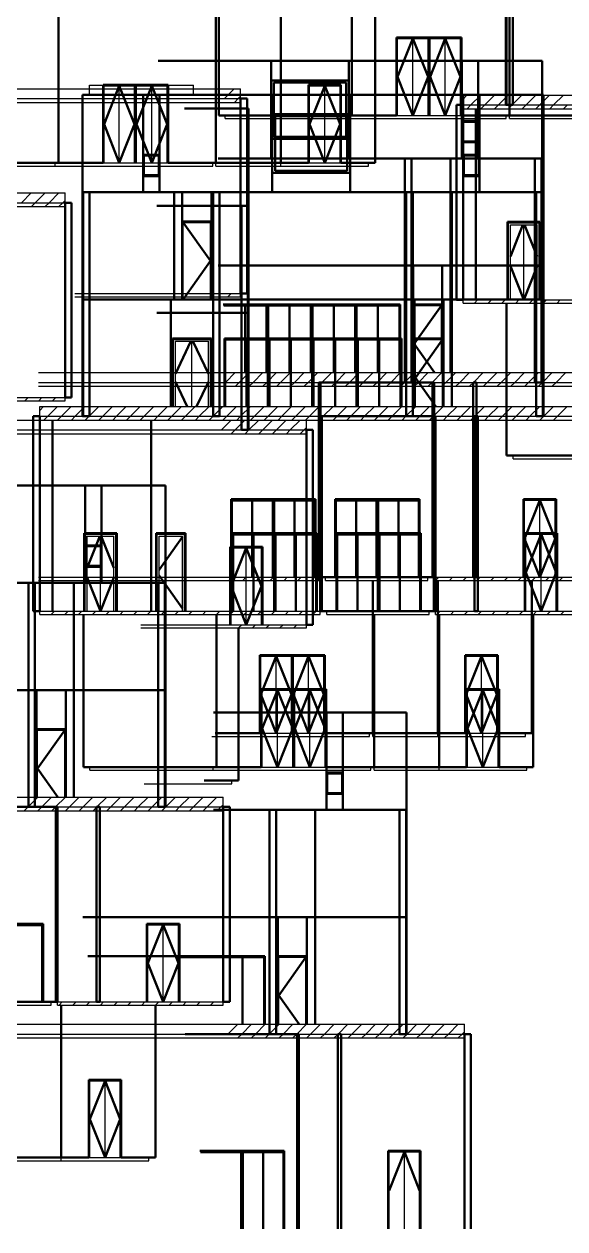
# Model space of a CAD drawing. Header units: millimetres. Extents: x 5622 to 129432, y -41588 to 30554.
# Drawn here: x 71352 to 88003, y -41588 to -4486 of the extents above; entities that cross this region are included whole.
import ezdxf

# ---------------------------------------------------------------- set-up
doc = ezdxf.new("R2010")
doc.units = ezdxf.units.MM
doc.header["$LTSCALE"] = 0.5
doc.layers.add('AE-Door', color=61, linetype='Continuous', lineweight=25)
for name, color, linetype in [('AE-ELEV-3', 154, 'Continuous'), ('AE-ELEV-4', 129, 'Continuous'), ('DOOR', 41, 'Continuous')]:
    doc.layers.add(name, color=color, linetype=linetype)

msp = doc.modelspace()

# ---------------------------------------------------------------- linework, layer by layer
at = {"layer": 'AE-Door', "color": 251, "linetype": 'Continuous', "lineweight": 25}
for p, q in [((82850, -7296), (82850, -4926)), ((82850, -4926), (83790, -4926)), ((83790, -7296), (83790, -4926)), ((83820, -7296), (83820, -4896)), ((83820, -7296), (83820, -4896)), ((83850, -7296), (83850, -4926)), ((83850, -4926), (84790, -4926)), ((84790, -7296), (84790, -4926)), ((73814, -8757), (73814, -6387)), ((73814, -6387), (74754, -6387)), ((74754, -8757), (74754, -6387)), ((74784, -8757), (74784, -6357)), ((74784, -8757), (74784, -6357)), ((74814, -8757), (74814, -6387)), ((74814, -6387), (75754, -6387)), ((75754, -8757), (75754, -6387)), ((80139, -8757), (80139, -6387)), ((80139, -6387), (81079, -6387)), ((81079, -8757), (81079, -6387)), ((82820, -7296), (82850, -7296)), ((83790, -7296), (83820, -7296)), ((83820, -7296), (83850, -7296)), ((84790, -7296), (84820, -7296)), ((73784, -8757), (73814, -8757)), ((74754, -8757), (74784, -8757)), ((74784, -8757), (74814, -8757)), ((75754, -8757), (75784, -8757)), ((80109, -8757), (80139, -8757)), ((81079, -8757), (81109, -8757)), ((76249, -12964), (76249, -10594)), ((76249, -10594), (77089, -10594)), ((77089, -12964), (77089, -10594)), ((83359, -15220), (83359, -13150)), ((83359, -13150), (84199, -13150)), ((84199, -15220), (84199, -13150)), ((83399, -16265), (83399, -14194)), ((83399, -14194), (84239, -14194)), ((84239, -16265), (84239, -14194)), ((86759, -21520), (86759, -19150)), ((86759, -19150), (87699, -19150)), ((87699, -21520), (87699, -19150)), ((86799, -22564), (86799, -20194)), ((86799, -20194), (87739, -20194)), ((87739, -22564), (87739, -20194)), ((77723, -22981), (77723, -20611)), ((77723, -20611), (78663, -20611)), ((78663, -22981), (78663, -20611)), ((78642, -26320), (78642, -23950)), ((78642, -23950), (79582, -23950)), ((79582, -26320), (79582, -23950)), ((79612, -26320), (79612, -23920)), ((79612, -26320), (79612, -23920)), ((79642, -26320), (79642, -23950)), ((79642, -23950), (80582, -23950)), ((80582, -26320), (80582, -23950)), ((84967, -26320), (84967, -23950)), ((84967, -23950), (85907, -23950)), ((85907, -26320), (85907, -23950)), ((78683, -27364), (78683, -24994)), ((78683, -24994), (79623, -24994)), ((79623, -27364), (79623, -24994)), ((79653, -27364), (79653, -24964)), ((79653, -27364), (79653, -24964)), ((79683, -27364), (79683, -24994)), ((79683, -24994), (80623, -24994)), ((80623, -27364), (80623, -24994)), ((85008, -27364), (85008, -24994)), ((85008, -24994), (85948, -24994)), ((85948, -27364), (85948, -24994)), ((71764, -28295), (71764, -26225)), ((71764, -26225), (72604, -26225)), ((72604, -28295), (72604, -26225)), ((78612, -26320), (78642, -26320)), ((79582, -26320), (79612, -26320)), ((79612, -26320), (79642, -26320)), ((80582, -26320), (80612, -26320)), ((84937, -26320), (84967, -26320)), ((85907, -26320), (85937, -26320)), ((78653, -27364), (78683, -27364)), ((79623, -27364), (79653, -27364)), ((79653, -27364), (79683, -27364)), ((80623, -27364), (80653, -27364)), ((84978, -27364), (85008, -27364)), ((85948, -27364), (85978, -27364)), ((75164, -34595), (75164, -32225)), ((75164, -32225), (76104, -32225)), ((76104, -34595), (76104, -32225)), ((79191, -35288), (79191, -33218)), ((79191, -33218), (80031, -33218)), ((80031, -35288), (80031, -33218)), ((73373, -39394), (73373, -37024)), ((73373, -37024), (74313, -37024)), ((74313, -39394), (74313, -37024)), ((82591, -41588), (82591, -39218)), ((82591, -39218), (83531, -39218)), ((83531, -41588), (83531, -39218)), ((73343, -39394), (73373, -39394)), ((74313, -39394), (74343, -39394))]:
    msp.add_line(p, q, dxfattribs=at)
at = {"layer": 'AE-Door', "color": 41, "linetype": 'Continuous', "lineweight": 25}
for p, q in [((82850, -7296), (82850, -4926)), ((82850, -4926), (83320, -4926)), ((83320, -7296), (83320, -4926)), ((83320, -7296), (83320, -4926)), ((83320, -4926), (83790, -4926)), ((83790, -7296), (83790, -4926)), ((83850, -7296), (83850, -4926)), ((83850, -4926), (84320, -4926)), ((84320, -7296), (84320, -4926)), ((84320, -7296), (84320, -4926)), ((84320, -4926), (84790, -4926)), ((84790, -7296), (84790, -4926)), ((73814, -8757), (73814, -6387)), ((73814, -6387), (74284, -6387)), ((74284, -8757), (74284, -6387)), ((74284, -8757), (74284, -6387)), ((74284, -6387), (74754, -6387)), ((74754, -8757), (74754, -6387)), ((74814, -8757), (74814, -6387)), ((74814, -6387), (75284, -6387)), ((75284, -8757), (75284, -6387)), ((75284, -8757), (75284, -6387)), ((75284, -6387), (75754, -6387)), ((75754, -8757), (75754, -6387)), ((80139, -8757), (80139, -6387)), ((80139, -6387), (80609, -6387)), ((80609, -8757), (80609, -6387)), ((80609, -8757), (80609, -6387)), ((80609, -6387), (81079, -6387)), ((81079, -8757), (81079, -6387)), ((82850, -7296), (83320, -7296)), ((83320, -7296), (83790, -7296)), ((83850, -7296), (84320, -7296)), ((84320, -7296), (84790, -7296)), ((73814, -8757), (74284, -8757)), ((74284, -8757), (74754, -8757)), ((74814, -8757), (75284, -8757)), ((75284, -8757), (75754, -8757)), ((80139, -8757), (80609, -8757)), ((80609, -8757), (81079, -8757)), ((76249, -12964), (76249, -10594)), ((76249, -10594), (77089, -10594)), ((77089, -12964), (77089, -10594)), ((86736, -12975), (86736, -10665)), ((86736, -12975), (86736, -10665)), ((83359, -15220), (83359, -13150)), ((83359, -13150), (84199, -13150)), ((84199, -15220), (84199, -13150)), ((76519, -16265), (76519, -14255)), ((76519, -16265), (76519, -14255)), ((83399, -16265), (83399, -14194)), ((83399, -14194), (84239, -14194)), ((84239, -16265), (84239, -14194)), ((86759, -21520), (86759, -19150)), ((86759, -19150), (87229, -19150)), ((87229, -21520), (87229, -19150)), ((87229, -21520), (87229, -19150)), ((87229, -19150), (87699, -19150)), ((87699, -21520), (87699, -19150)), ((73704, -22564), (73704, -20255)), ((73704, -22564), (73704, -20255)), ((86799, -22564), (86799, -20194)), ((86799, -20194), (87269, -20194)), ((87269, -22564), (87269, -20194)), ((87269, -22564), (87269, -20194)), ((87269, -20194), (87739, -20194)), ((87739, -22564), (87739, -20194)), ((77723, -22981), (77723, -20611)), ((77723, -20611), (78193, -20611)), ((78193, -22981), (78193, -20611)), ((78193, -22981), (78193, -20611)), ((78193, -20611), (78663, -20611)), ((78663, -22981), (78663, -20611)), ((78642, -26320), (78642, -23950)), ((78642, -23950), (79112, -23950)), ((79112, -26320), (79112, -23950)), ((79112, -26320), (79112, -23950)), ((79112, -23950), (79582, -23950)), ((79582, -26320), (79582, -23950)), ((79642, -26320), (79642, -23950)), ((79642, -23950), (80112, -23950)), ((80112, -26320), (80112, -23950)), ((80112, -26320), (80112, -23950)), ((80112, -23950), (80582, -23950)), ((80582, -26320), (80582, -23950)), ((84967, -26320), (84967, -23950)), ((84967, -23950), (85437, -23950)), ((85437, -26320), (85437, -23950)), ((85437, -26320), (85437, -23950)), ((85437, -23950), (85907, -23950)), ((85907, -26320), (85907, -23950)), ((78683, -27364), (78683, -24994)), ((78683, -24994), (79153, -24994)), ((79153, -27364), (79153, -24994)), ((79153, -27364), (79153, -24994)), ((79153, -24994), (79623, -24994)), ((79623, -27364), (79623, -24994)), ((79683, -27364), (79683, -24994)), ((79683, -24994), (80153, -24994)), ((80153, -27364), (80153, -24994)), ((80153, -27364), (80153, -24994)), ((80153, -24994), (80623, -24994)), ((80623, -27364), (80623, -24994)), ((85008, -27364), (85008, -24994)), ((85008, -24994), (85478, -24994)), ((85478, -27364), (85478, -24994)), ((85478, -27364), (85478, -24994)), ((85478, -24994), (85948, -24994)), ((85948, -27364), (85948, -24994)), ((71764, -28295), (71764, -26225)), ((71764, -26225), (72604, -26225)), ((72604, -28295), (72604, -26225)), ((78642, -26320), (79112, -26320)), ((79112, -26320), (79582, -26320)), ((79642, -26320), (80112, -26320)), ((80112, -26320), (80582, -26320)), ((84967, -26320), (85437, -26320)), ((85437, -26320), (85907, -26320)), ((78683, -27364), (79153, -27364)), ((79153, -27364), (79623, -27364)), ((79683, -27364), (80153, -27364)), ((80153, -27364), (80623, -27364)), ((85008, -27364), (85478, -27364)), ((85478, -27364), (85948, -27364)), ((75164, -34595), (75164, -32225)), ((75164, -32225), (75634, -32225)), ((75634, -34595), (75634, -32225)), ((75634, -34595), (75634, -32225)), ((75634, -32225), (76104, -32225)), ((76104, -34595), (76104, -32225)), ((79191, -35288), (79191, -33218)), ((79191, -33218), (80031, -33218)), ((80031, -35288), (80031, -33218)), ((73373, -39394), (73373, -37024)), ((73373, -37024), (73843, -37024)), ((73843, -39394), (73843, -37024)), ((73843, -39394), (73843, -37024)), ((73843, -37024), (74313, -37024)), ((74313, -39394), (74313, -37024)), ((82591, -41588), (82591, -39218)), ((82591, -39218), (83061, -39218)), ((83061, -41588), (83061, -39218)), ((83061, -41588), (83061, -39218)), ((83061, -39218), (83531, -39218)), ((83531, -41588), (83531, -39218)), ((73373, -39394), (73843, -39394)), ((73843, -39394), (74313, -39394))]:
    msp.add_line(p, q, dxfattribs=at)
at = {"layer": 'AE-Door', "color": 250, "linetype": 'Continuous', "lineweight": 25}
for p, q in [((86266, -12975), (86266, -10605)), ((86266, -10605), (87206, -10605)), ((86326, -12975), (86326, -10665)), ((86326, -10665), (87146, -10665)), ((87146, -12975), (87146, -10665)), ((87206, -12975), (87206, -10605)), ((84469, -15220), (84469, -13150)), ((84469, -13150), (84479, -13150)), ((75949, -16265), (75949, -14194)), ((75949, -14194), (77089, -14194)), ((76009, -16265), (76009, -14255)), ((76009, -14255), (77029, -14255)), ((77029, -16265), (77029, -14255)), ((77089, -16265), (77089, -14194)), ((84509, -16265), (84509, -14194)), ((84509, -14194), (84519, -14194)), ((73234, -22564), (73234, -20194)), ((73234, -20194), (74174, -20194)), ((73294, -22564), (73294, -20255)), ((73294, -20255), (74114, -20255)), ((74114, -22564), (74114, -20255)), ((74174, -22564), (74174, -20194)), ((75449, -22564), (75449, -20194)), ((75449, -20194), (76289, -20194)), ((75509, -22564), (75509, -20255)), ((75509, -20255), (76229, -20255)), ((76229, -22564), (76229, -20255)), ((76289, -22564), (76289, -20194)), ((72874, -28295), (72874, -26225)), ((72874, -26225), (72884, -26225)), ((80301, -35288), (80301, -33218)), ((80301, -33218), (80311, -33218))]:
    msp.add_line(p, q, dxfattribs=at)
at = {"layer": 'AE-ELEV-3', "color": 154, "linetype": 'Continuous', "lineweight": 50}
for p, q in [((77345, -7296), (77345, -2596)), ((81445, -7296), (81445, -2596)), ((81445, -7296), (81445, -2596)), ((86295, -7296), (86295, -2596)), ((86295, -7296), (86295, -2596)), ((86181, -6975), (86181, -3375)), ((86201, -6975), (86201, -3375)), ((86201, -6975), (86201, -3375)), ((86401, -6975), (86401, -3375)), ((72409, -8757), (72409, -4057)), ((72409, -8757), (72409, -4057)), ((77259, -8757), (77259, -4057)), ((77259, -8757), (77259, -4057)), ((79259, -8757), (79259, -4057)), ((82159, -8757), (82159, -4057)), ((82820, -7296), (82820, -4896)), ((82820, -4896), (84820, -4896)), ((84820, -7296), (84820, -4896)), ((75479, -5620), (78954, -5620)), ((78954, -8620), (78954, -5620)), ((78954, -5620), (81354, -5620)), ((81354, -8620), (81354, -5620)), ((81354, -5620), (84829, -5620)), ((84829, -8620), (84829, -5620)), ((84829, -5620), (85329, -5620)), ((85329, -8620), (85329, -5620)), ((85329, -5620), (87299, -5620)), ((87299, -8620), (87299, -5620)), ((78954, -6220), (81354, -6220)), ((73149, -9664), (73149, -6664)), ((73149, -6664), (75019, -6664)), ((73784, -8757), (73784, -6357)), ((73784, -6357), (75784, -6357)), ((75019, -9664), (75019, -6664)), ((75019, -6664), (75519, -6664)), ((75519, -9664), (75519, -6664)), ((75519, -6664), (78994, -6664)), ((75784, -8757), (75784, -6357)), ((78994, -9664), (78994, -6664)), ((78994, -6664), (81394, -6664)), ((80109, -8757), (80109, -6357)), ((80109, -6357), (81109, -6357)), ((81109, -8757), (81109, -6357)), ((81394, -9664), (81394, -6664)), ((81394, -6664), (84869, -6664)), ((84869, -9664), (84869, -6664)), ((84869, -6664), (85369, -6664)), ((85369, -9664), (85369, -6664)), ((85369, -6664), (87339, -6664)), ((87339, -9664), (87339, -6664)), ((78017, -12781), (78017, -6781)), ((78017, -6781), (78217, -6781)), ((78217, -12781), (78217, -6781)), ((84667, -12975), (84667, -6975)), ((84667, -6975), (84868, -6975)), ((84868, -12975), (84868, -6975)), ((86181, -6975), (86201, -6975)), ((86201, -6975), (86401, -6975)), ((76293, -7081), (78263, -7081)), ((77345, -7296), (81445, -7296)), ((78263, -10081), (78263, -7081)), ((78994, -7264), (81394, -7264)), ((81445, -7296), (82820, -7296)), ((84820, -7296), (86295, -7296)), ((85263, -12975), (85263, -7095)), ((86295, -7296), (88295, -7296)), ((84829, -7470), (85329, -7470)), ((78954, -8020), (81354, -8020)), ((84829, -8120), (85329, -8120)), ((75019, -8514), (75519, -8514)), ((84869, -8514), (85369, -8514)), ((68309, -8757), (72409, -8757)), ((72409, -8757), (73784, -8757)), ((75784, -8757), (77259, -8757)), ((77259, -8757), (79259, -8757)), ((77329, -8620), (78954, -8620)), ((78954, -8620), (81354, -8620)), ((78954, -8620), (81354, -8620)), ((79259, -8757), (80109, -8757)), ((81109, -8757), (82159, -8757)), ((81354, -8620), (83079, -8620)), ((83079, -11920), (83079, -8620)), ((83079, -8620), (83279, -8620)), ((83279, -11920), (83279, -8620)), ((83279, -8620), (84479, -8620)), ((84479, -11920), (84479, -8620)), ((84479, -8620), (87079, -8620)), ((87079, -11920), (87079, -8620)), ((87079, -8620), (87279, -8620)), ((87279, -11920), (87279, -8620)), ((87279, -11920), (87279, -8620)), ((87279, -8620), (87299, -8620)), ((87299, -11920), (87299, -8620)), ((75019, -9164), (75519, -9164)), ((78994, -9064), (81394, -9064)), ((84869, -9164), (85369, -9164)), ((72616, -15987), (72616, -9987)), ((72616, -9987), (72816, -9987)), ((72816, -15987), (72816, -9987)), ((73149, -12964), (73149, -9664)), ((73149, -9664), (73169, -9664)), ((73169, -12964), (73169, -9664)), ((73169, -12964), (73169, -9664)), ((73169, -9664), (73369, -9664)), ((73369, -12964), (73369, -9664)), ((73369, -9664), (75969, -9664)), ((75969, -12964), (75969, -9664)), ((75969, -9664), (77169, -9664)), ((76219, -12964), (76219, -9664)), ((77119, -12964), (77119, -9664)), ((77169, -12964), (77169, -9664)), ((77169, -9664), (77369, -9664)), ((77369, -12964), (77369, -9664)), ((77369, -9664), (78994, -9664)), ((78994, -9664), (81394, -9664)), ((78994, -9664), (81394, -9664)), ((81394, -9664), (83119, -9664)), ((83119, -12964), (83119, -9664)), ((83119, -9664), (83319, -9664)), ((83319, -12964), (83319, -9664)), ((83319, -9664), (84519, -9664)), ((84519, -12964), (84519, -9664)), ((84519, -9664), (87119, -9664)), ((87119, -12964), (87119, -9664)), ((87119, -9664), (87319, -9664)), ((87319, -12964), (87319, -9664)), ((87319, -12964), (87319, -9664)), ((87319, -9664), (87339, -9664)), ((87339, -12964), (87339, -9664)), ((75443, -10081), (78043, -10081)), ((78043, -13381), (78043, -10081)), ((78043, -10081), (78243, -10081)), ((78243, -13381), (78243, -10081)), ((78243, -13381), (78243, -10081)), ((78243, -10081), (78263, -10081)), ((78263, -13381), (78263, -10081)), ((76219, -10564), (77119, -10564)), ((86236, -12975), (86236, -10575)), ((86236, -10575), (87236, -10575)), ((87236, -12975), (87236, -10575)), ((77329, -11920), (83079, -11920)), ((83079, -15520), (83079, -11920)), ((83079, -11920), (83279, -11920)), ((83079, -11920), (83279, -11920)), ((83279, -15520), (83279, -11920)), ((83279, -11920), (83329, -11920)), ((83329, -15220), (83329, -11920)), ((83329, -11920), (84229, -11920)), ((84229, -15220), (84229, -11920)), ((84229, -11920), (84479, -11920)), ((84479, -15220), (84479, -11920)), ((84479, -11920), (87079, -11920)), ((87079, -15520), (87079, -11920)), ((87079, -11920), (87279, -11920)), ((87079, -11920), (87279, -11920)), ((87279, -15520), (87279, -11920)), ((87279, -15520), (87279, -11920)), ((87279, -11920), (87299, -11920)), ((87279, -11920), (87299, -11920)), ((87299, -15520), (87299, -11920)), ((73149, -16564), (73149, -12964)), ((73149, -12964), (73169, -12964)), ((73149, -12964), (73169, -12964)), ((73169, -16564), (73169, -12964)), ((73169, -16564), (73169, -12964)), ((73169, -12964), (73369, -12964)), ((73169, -12964), (73369, -12964)), ((73369, -16564), (73369, -12964)), ((73369, -12964), (75969, -12964)), ((75869, -16265), (75869, -12964)), ((75969, -12964), (77169, -12964)), ((77169, -16564), (77169, -12964)), ((77169, -12964), (77369, -12964)), ((77169, -12964), (77369, -12964)), ((77369, -16564), (77369, -12964)), ((77369, -12964), (83119, -12964)), ((78017, -12781), (78217, -12781)), ((83119, -16564), (83119, -12964)), ((83119, -12964), (83319, -12964)), ((83119, -12964), (83319, -12964)), ((83319, -16564), (83319, -12964)), ((83319, -12964), (83369, -12964)), ((83369, -16265), (83369, -12964)), ((83369, -12964), (84269, -12964)), ((84269, -16265), (84269, -12964)), ((84269, -12964), (84519, -12964)), ((84519, -16265), (84519, -12964)), ((84519, -12964), (87119, -12964)), ((84667, -12975), (84868, -12975)), ((84868, -12975), (84868, -12975)), ((87119, -16564), (87119, -12964)), ((87119, -12964), (87319, -12964)), ((87119, -12964), (87319, -12964)), ((87319, -16564), (87319, -12964)), ((87319, -16564), (87319, -12964)), ((87319, -12964), (87339, -12964)), ((87319, -12964), (87339, -12964)), ((87339, -16564), (87339, -12964)), ((77479, -13120), (82929, -13120)), ((82929, -15220), (82929, -13120)), ((83329, -13120), (84229, -13120)), ((86209, -17775), (86209, -13075)), ((75443, -13381), (78043, -13381)), ((78043, -16981), (78043, -13381)), ((78043, -13381), (78243, -13381)), ((78043, -13381), (78243, -13381)), ((78243, -16981), (78243, -13381)), ((78243, -16981), (78243, -13381)), ((78243, -13381), (78263, -13381)), ((78243, -13381), (78263, -13381)), ((78263, -16981), (78263, -13381)), ((75919, -16265), (75919, -14164)), ((75919, -14164), (77119, -14164)), ((77119, -16265), (77119, -14164)), ((77519, -16265), (77519, -14164)), ((77519, -14164), (82969, -14164)), ((82969, -16265), (82969, -14164)), ((83369, -14164), (84269, -14164)), ((80429, -21520), (80429, -15520)), ((80429, -15520), (80479, -15520)), ((80479, -21520), (80479, -15520)), ((80479, -15520), (83929, -15520)), ((83079, -15520), (83279, -15520)), ((83929, -21520), (83929, -15520)), ((83929, -15520), (83979, -15520)), ((83979, -21520), (83979, -15520)), ((85179, -21520), (85179, -15520)), ((85179, -15520), (85279, -15520)), ((85279, -21520), (85279, -15520)), ((87079, -15520), (87279, -15520)), ((87279, -15520), (87299, -15520)), ((72616, -15987), (72816, -15987)), ((71635, -22564), (71635, -16564)), ((71635, -16564), (71836, -16564)), ((71836, -22564), (71836, -16564)), ((72231, -22564), (72231, -16685)), ((73149, -16564), (73169, -16564)), ((73169, -16564), (73369, -16564)), ((75269, -22564), (75269, -16685)), ((75269, -22564), (75269, -16685)), ((77169, -16564), (77369, -16564)), ((80469, -22564), (80469, -16564)), ((80469, -16564), (80519, -16564)), ((80519, -22564), (80519, -16564)), ((80519, -16564), (83969, -16564)), ((83119, -16564), (83319, -16564)), ((83969, -22564), (83969, -16564)), ((83969, -16564), (84019, -16564)), ((84019, -22564), (84019, -16564)), ((85219, -22564), (85219, -16564)), ((85219, -16564), (85319, -16564)), ((85319, -22564), (85319, -16564)), ((87119, -16564), (87319, -16564)), ((87319, -16564), (87339, -16564)), ((78043, -16981), (78243, -16981)), ((78243, -16981), (78263, -16981)), ((80043, -22981), (80043, -16981)), ((80043, -16981), (80243, -16981)), ((80243, -22981), (80243, -16981)), ((86209, -17775), (90309, -17775)), ((69759, -18694), (73234, -18694)), ((73234, -21695), (73234, -18694)), ((73234, -18694), (73734, -18694)), ((73734, -21695), (73734, -18694)), ((73734, -18694), (75704, -18694)), ((75704, -21695), (75704, -18694)), ((77729, -21520), (77729, -19120)), ((77729, -19120), (80329, -19120)), ((80329, -21520), (80329, -19120)), ((80929, -21520), (80929, -19120)), ((80929, -19120), (83529, -19120)), ((83529, -21520), (83529, -19120)), ((86729, -21520), (86729, -19120)), ((86729, -19120), (87729, -19120)), ((87729, -21520), (87729, -19120)), ((73204, -22564), (73204, -20164)), ((73204, -20164), (74204, -20164)), ((74204, -22564), (74204, -20164)), ((75419, -22564), (75419, -20164)), ((75419, -20164), (76319, -20164)), ((76319, -22564), (76319, -20164)), ((77769, -22564), (77769, -20164)), ((77769, -20164), (80369, -20164)), ((80369, -22564), (80369, -20164)), ((80969, -22564), (80969, -20164)), ((80969, -20164), (83569, -20164)), ((83569, -22564), (83569, -20164)), ((86769, -22564), (86769, -20164)), ((86769, -20164), (87769, -20164)), ((87769, -22564), (87769, -20164)), ((73234, -20545), (73734, -20545)), ((77693, -22981), (77693, -20581)), ((77693, -20581), (78693, -20581)), ((78693, -22981), (78693, -20581)), ((73234, -21195), (73734, -21195)), ((69759, -21695), (71484, -21695)), ((71484, -24994), (71484, -21695)), ((71484, -21695), (71684, -21695)), ((71684, -24994), (71684, -21695)), ((71684, -21695), (72884, -21695)), ((72884, -24994), (72884, -21695)), ((72884, -21695), (75484, -21695)), ((75484, -24994), (75484, -21695)), ((75484, -21695), (75684, -21695)), ((75684, -24994), (75684, -21695)), ((75684, -24994), (75684, -21695)), ((75684, -21695), (75704, -21695)), ((75704, -24994), (75704, -21695)), ((80429, -21520), (80479, -21520)), ((80479, -21520), (80929, -21520)), ((82087, -26320), (82087, -21620)), ((82087, -26320), (82087, -21620)), ((83529, -21520), (83929, -21520)), ((83929, -21520), (83979, -21520)), ((84087, -26320), (84087, -21620)), ((85179, -21520), (85279, -21520)), ((86987, -26320), (86987, -21620)), ((71635, -22564), (71836, -22564)), ((71836, -22564), (71836, -22564)), ((80469, -22564), (80519, -22564)), ((80519, -22564), (80969, -22564)), ((83569, -22564), (83969, -22564)), ((83969, -22564), (84019, -22564)), ((85219, -22564), (85319, -22564)), ((73178, -27364), (73178, -22664)), ((77278, -27364), (77278, -22664)), ((77278, -27364), (77278, -22664)), ((80043, -22981), (80243, -22981)), ((82128, -27364), (82128, -22664)), ((82128, -27364), (82128, -22664)), ((84128, -27364), (84128, -22664)), ((87028, -27364), (87028, -22664)), ((77951, -27781), (77951, -23081)), ((78612, -26320), (78612, -23920)), ((78612, -23920), (80612, -23920)), ((80612, -26320), (80612, -23920)), ((84937, -26320), (84937, -23920)), ((84937, -23920), (85937, -23920)), ((85937, -26320), (85937, -23920)), ((65734, -24994), (71484, -24994)), ((71484, -28595), (71484, -24994)), ((71484, -24994), (71684, -24994)), ((71484, -24994), (71684, -24994)), ((71684, -28595), (71684, -24994)), ((71684, -24994), (71734, -24994)), ((71734, -28295), (71734, -24994)), ((71734, -24994), (72634, -24994)), ((72634, -28295), (72634, -24994)), ((72634, -24994), (72884, -24994)), ((72884, -28295), (72884, -24994)), ((72884, -24994), (75484, -24994)), ((75484, -28595), (75484, -24994)), ((75484, -24994), (75684, -24994)), ((75484, -24994), (75684, -24994)), ((75684, -28595), (75684, -24994)), ((75684, -28595), (75684, -24994)), ((75684, -24994), (75704, -24994)), ((75684, -24994), (75704, -24994)), ((75704, -28595), (75704, -24994)), ((78653, -27364), (78653, -24964)), ((78653, -24964), (80653, -24964)), ((80653, -27364), (80653, -24964)), ((84978, -27364), (84978, -24964)), ((84978, -24964), (85978, -24964)), ((85978, -27364), (85978, -24964)), ((77186, -25688), (80661, -25688)), ((80661, -28688), (80661, -25688)), ((80661, -25688), (81161, -25688)), ((81161, -28688), (81161, -25688)), ((81161, -25688), (83131, -25688)), ((83131, -28688), (83131, -25688)), ((71734, -26194), (72634, -26194)), ((77237, -26320), (78612, -26320)), ((80612, -26320), (82087, -26320)), ((82087, -26320), (84087, -26320)), ((84087, -26320), (84937, -26320)), ((85937, -26320), (86987, -26320)), ((73178, -27364), (77278, -27364)), ((77278, -27364), (78653, -27364)), ((80653, -27364), (82128, -27364)), ((82128, -27364), (84128, -27364)), ((84128, -27364), (84978, -27364)), ((85978, -27364), (87028, -27364)), ((76901, -27781), (77951, -27781)), ((80661, -27538), (81161, -27538)), ((80661, -28188), (81161, -28188)), ((68884, -28595), (72334, -28595)), ((71484, -28595), (71684, -28595)), ((72334, -34595), (72334, -28595)), ((72334, -28595), (72384, -28595)), ((72384, -34595), (72384, -28595)), ((73584, -34595), (73584, -28595)), ((73584, -28595), (73684, -28595)), ((73684, -34595), (73684, -28595)), ((75484, -28595), (75684, -28595)), ((75684, -28595), (75704, -28595)), ((77186, -28688), (78911, -28688)), ((77484, -34595), (77484, -28595)), ((77484, -28595), (77684, -28595)), ((77684, -34595), (77684, -28595)), ((78911, -31988), (78911, -28688)), ((78911, -28688), (79111, -28688)), ((79111, -31988), (79111, -28688)), ((79111, -28688), (80311, -28688)), ((80311, -31988), (80311, -28688)), ((80311, -28688), (82911, -28688)), ((82911, -31988), (82911, -28688)), ((82911, -28688), (83111, -28688)), ((83111, -31988), (83111, -28688)), ((83111, -31988), (83111, -28688)), ((83111, -28688), (83131, -28688)), ((83131, -31988), (83131, -28688)), ((69334, -32195), (71934, -32195)), ((71934, -34595), (71934, -32195)), ((73161, -31988), (78911, -31988)), ((75134, -34595), (75134, -32195)), ((75134, -32195), (76134, -32195)), ((76134, -34595), (76134, -32195)), ((78911, -35588), (78911, -31988)), ((78911, -31988), (79111, -31988)), ((78911, -31988), (79111, -31988)), ((79111, -35588), (79111, -31988)), ((79111, -31988), (79161, -31988)), ((79161, -35288), (79161, -31988)), ((79161, -31988), (80061, -31988)), ((80061, -35288), (80061, -31988)), ((80061, -31988), (80311, -31988)), ((80311, -35288), (80311, -31988)), ((80311, -31988), (82911, -31988)), ((82911, -35588), (82911, -31988)), ((82911, -31988), (83111, -31988)), ((82911, -31988), (83111, -31988)), ((83111, -35588), (83111, -31988)), ((83111, -35588), (83111, -31988)), ((83111, -31988), (83131, -31988)), ((83111, -31988), (83131, -31988)), ((83131, -35588), (83131, -31988)), ((73311, -33188), (78761, -33188)), ((78761, -35288), (78761, -33188)), ((79161, -33188), (80061, -33188)), ((71934, -34595), (72334, -34595)), ((72334, -34595), (72384, -34595)), ((72493, -39394), (72493, -34695)), ((73584, -34595), (73684, -34595)), ((75393, -39394), (75393, -34695)), ((77484, -34595), (77684, -34595)), ((76311, -35588), (79761, -35588)), ((78911, -35588), (79111, -35588)), ((79761, -41588), (79761, -35588)), ((79761, -35588), (79811, -35588)), ((79811, -41588), (79811, -35588)), ((81011, -41588), (81011, -35588)), ((81011, -35588), (81111, -35588)), ((81111, -41588), (81111, -35588)), ((82911, -35588), (83111, -35588)), ((83111, -35588), (83131, -35588)), ((84911, -41588), (84911, -35588)), ((84911, -35588), (85111, -35588)), ((85111, -41588), (85111, -35588)), ((73343, -39394), (73343, -36995)), ((73343, -36995), (74343, -36995)), ((74343, -39394), (74343, -36995)), ((76761, -39188), (79361, -39188)), ((79361, -41588), (79361, -39188)), ((82561, -41588), (82561, -39188)), ((82561, -39188), (83561, -39188)), ((83561, -41588), (83561, -39188)), ((70493, -39394), (72493, -39394)), ((72493, -39394), (73343, -39394)), ((74343, -39394), (75393, -39394))]:
    msp.add_line(p, q, dxfattribs=at)
at = {"layer": 'AE-ELEV-4', "color": 129, "linetype": 'Continuous', "lineweight": 50}
for p, q in [((82850, -6111), (83320, -4926)), ((83790, -6111), (83320, -4926)), ((83850, -6111), (84320, -4926)), ((84790, -6111), (84320, -4926)), ((79044, -7960), (79044, -6280)), ((79044, -6280), (81264, -6280)), ((81264, -7960), (81264, -6280)), ((83320, -7296), (82850, -6111)), ((83320, -7296), (83790, -6111)), ((84320, -7296), (83850, -6111)), ((84320, -7296), (84790, -6111)), ((73814, -7572), (74284, -6387)), ((74754, -7572), (74284, -6387)), ((74814, -7572), (75284, -6387)), ((75754, -7572), (75284, -6387)), ((80139, -7572), (80609, -6387)), ((81079, -7572), (80609, -6387)), ((79084, -9004), (79084, -7324)), ((79084, -7324), (81304, -7324)), ((81304, -9004), (81304, -7324)), ((74284, -8757), (73814, -7572)), ((74284, -8757), (74754, -7572)), ((75284, -8757), (74814, -7572)), ((75284, -8757), (75754, -7572)), ((80609, -8757), (80139, -7572)), ((80609, -8757), (81079, -7572)), ((84848, -8098), (84848, -7492)), ((84848, -7492), (85310, -7492)), ((85310, -8098), (85310, -7492)), ((79044, -7960), (81264, -7960)), ((84848, -8098), (85310, -8098)), ((75038, -9143), (75038, -8536)), ((75038, -8536), (75500, -8536)), ((75500, -9143), (75500, -8536)), ((84888, -9143), (84888, -8536)), ((84888, -8536), (85350, -8536)), ((85350, -9143), (85350, -8536)), ((75038, -9143), (75500, -9143)), ((79084, -9004), (81304, -9004)), ((84888, -9143), (85350, -9143)), ((77089, -11780), (76249, -10594)), ((86326, -11639), (86712, -10665)), ((87146, -11639), (86760, -10665)), ((76249, -12964), (77089, -11780)), ((86736, -12975), (86326, -11942)), ((86736, -12975), (87146, -11942)), ((77502, -13156), (80181, -13156)), ((78160, -15220), (78160, -13156)), ((78819, -15220), (78819, -13156)), ((78842, -15220), (78842, -13156)), ((78864, -15220), (78864, -13156)), ((79523, -15220), (79523, -13156)), ((80181, -15220), (80181, -13156)), ((80204, -15220), (80204, -13120)), ((80204, -15220), (80204, -13120)), ((80204, -15220), (80204, -13120)), ((80204, -15220), (80204, -13120)), ((80227, -15220), (80227, -13156)), ((80227, -13156), (82906, -13156)), ((80885, -15220), (80885, -13156)), ((81544, -15220), (81544, -13156)), ((81566, -15220), (81566, -13156)), ((81589, -15220), (81589, -13156)), ((82248, -15220), (82248, -13156)), ((82906, -15220), (82906, -13156)), ((83359, -14335), (84199, -13150)), ((76009, -15255), (76490, -14255)), ((77029, -15255), (76548, -14255)), ((77542, -16265), (77542, -14200)), ((77542, -14200), (80221, -14200)), ((78200, -16265), (78200, -14200)), ((78859, -16265), (78859, -14200)), ((78882, -16265), (78882, -14200)), ((78904, -16265), (78904, -14200)), ((79563, -16265), (79563, -14200)), ((80221, -16265), (80221, -14200)), ((80244, -16265), (80244, -14164)), ((80244, -16265), (80244, -14164)), ((80244, -16265), (80244, -14164)), ((80244, -16265), (80244, -14164)), ((80267, -16265), (80267, -14200)), ((80267, -14200), (82946, -14200)), ((80925, -16265), (80925, -14200)), ((81584, -16265), (81584, -14200)), ((81607, -16265), (81607, -14200)), ((81629, -16265), (81629, -14200)), ((82288, -16265), (82288, -14200)), ((82946, -16265), (82946, -14200)), ((83986, -15220), (83359, -14335)), ((83399, -15380), (84239, -14194)), ((76375, -16265), (76009, -15504)), ((76663, -16265), (77029, -15504)), ((84026, -16265), (83399, -15380)), ((77751, -21520), (77751, -19156)), ((77751, -19156), (80307, -19156)), ((78379, -21520), (78379, -19156)), ((79007, -21520), (79007, -19156)), ((79029, -21520), (79029, -19156)), ((79051, -21520), (79051, -19156)), ((79679, -21520), (79679, -19156)), ((80307, -21520), (80307, -19156)), ((80951, -21520), (80951, -19156)), ((80951, -19156), (83507, -19156)), ((81579, -21520), (81579, -19156)), ((82207, -21520), (82207, -19156)), ((82229, -21520), (82229, -19156)), ((82251, -21520), (82251, -19156)), ((82879, -21520), (82879, -19156)), ((83507, -21520), (83507, -19156)), ((86759, -20335), (87229, -19150)), ((87699, -20335), (87229, -19150)), ((73294, -21228), (73681, -20255)), ((74114, -21228), (73728, -20255)), ((75509, -21295), (76229, -20279)), ((77791, -22564), (77791, -20200)), ((77791, -20200), (80347, -20200)), ((78419, -22564), (78419, -20200)), ((79047, -22564), (79047, -20200)), ((79069, -22564), (79069, -20200)), ((79091, -22564), (79091, -20200)), ((79719, -22564), (79719, -20200)), ((80347, -22564), (80347, -20200)), ((80991, -22564), (80991, -20200)), ((80991, -20200), (83547, -20200)), ((81619, -22564), (81619, -20200)), ((82247, -22564), (82247, -20200)), ((82269, -22564), (82269, -20200)), ((82291, -22564), (82291, -20200)), ((82919, -22564), (82919, -20200)), ((83547, -22564), (83547, -20200)), ((87229, -21520), (86759, -20335)), ((86799, -21379), (87269, -20194)), ((87229, -21520), (87699, -20335)), ((87739, -21379), (87269, -20194)), ((73253, -21173), (73253, -20566)), ((73253, -20566), (73716, -20566)), ((73716, -21173), (73716, -20566)), ((77723, -21796), (78193, -20611)), ((78663, -21796), (78193, -20611)), ((73253, -21173), (73716, -21173)), ((76229, -22480), (75509, -21464)), ((87269, -22564), (86799, -21379)), ((87269, -22564), (87739, -21379)), ((73704, -22564), (73294, -21531)), ((73704, -22564), (74114, -21531)), ((78193, -22981), (77723, -21796)), ((78193, -22981), (78663, -21796)), ((80929, -21520), (83529, -21520)), ((80969, -22564), (83569, -22564)), ((78642, -25135), (79112, -23950)), ((79582, -25135), (79112, -23950)), ((79642, -25135), (80112, -23950)), ((80582, -25135), (80112, -23950)), ((84967, -25135), (85437, -23950)), ((85907, -25135), (85437, -23950)), ((79112, -26320), (78642, -25135)), ((78683, -26180), (79153, -24994)), ((79112, -26320), (79582, -25135)), ((79623, -26180), (79153, -24994)), ((80112, -26320), (79642, -25135)), ((79683, -26180), (80153, -24994)), ((80112, -26320), (80582, -25135)), ((80623, -26180), (80153, -24994)), ((85437, -26320), (84967, -25135)), ((85008, -26180), (85478, -24994)), ((85437, -26320), (85907, -25135)), ((85948, -26180), (85478, -24994)), ((71764, -27410), (72604, -26225)), ((79153, -27364), (78683, -26180)), ((79153, -27364), (79623, -26180)), ((80153, -27364), (79683, -26180)), ((80153, -27364), (80623, -26180)), ((85478, -27364), (85008, -26180)), ((85478, -27364), (85948, -26180)), ((72392, -28295), (71764, -27410)), ((80680, -28167), (80680, -27560)), ((80680, -27560), (81143, -27560)), ((81143, -28167), (81143, -27560)), ((80680, -28167), (81143, -28167)), ((69356, -32231), (71913, -32231)), ((71913, -34595), (71913, -32231)), ((75164, -33409), (75634, -32225)), ((76104, -33409), (75634, -32225)), ((76059, -33224), (78739, -33224)), ((78080, -35288), (78080, -33224)), ((78739, -35288), (78739, -33224)), ((79191, -34403), (80031, -33218)), ((75634, -34595), (75164, -33409)), ((75634, -34595), (76104, -33409)), ((79819, -35288), (79191, -34403)), ((69334, -34595), (71934, -34595)), ((73373, -38210), (73843, -37024)), ((74313, -38210), (73843, -37024)), ((73843, -39394), (73373, -38210)), ((73843, -39394), (74313, -38210)), ((76783, -39224), (79340, -39224)), ((78040, -41588), (78040, -39224)), ((78061, -41588), (78061, -39224)), ((78083, -41588), (78083, -39224)), ((78711, -41588), (78711, -39224)), ((79340, -41588), (79340, -39224)), ((82591, -40403), (83061, -39218)), ((83531, -40403), (83061, -39218))]:
    msp.add_line(p, q, dxfattribs=at)
at = {"layer": 'DOOR', "color": 41, "linetype": 'Continuous', "lineweight": -3}
for p, q in [((60734, -6481), (78017, -6481)), ((73369, -6664), (73369, -6364)), ((73369, -6364), (76569, -6364)), ((76569, -6664), (76569, -6364)), ((77522, -6781), (77822, -6481)), ((78017, -6781), (78017, -6481)), ((84868, -6793), (84985, -6675)), ((84868, -6975), (84868, -6675)), ((84868, -6675), (102151, -6675)), ((85110, -6975), (85410, -6675)), ((85534, -6975), (85834, -6675)), ((85958, -6975), (86258, -6675)), ((86382, -6975), (86682, -6675)), ((86807, -6975), (87107, -6675)), ((87231, -6975), (87531, -6675)), ((87655, -6975), (87955, -6675)), ((60734, -6781), (78017, -6781)), ((60734, -6781), (78017, -6781)), ((60734, -6901), (78017, -6901)), ((77826, -6901), (77946, -6781)), ((77946, -6781), (78017, -6710)), ((78017, -6901), (78017, -6781)), ((84868, -7095), (84868, -6975)), ((84868, -6975), (102151, -6975)), ((84868, -6975), (102151, -6975)), ((84990, -7095), (85110, -6975)), ((85414, -7095), (85534, -6975)), ((85838, -7095), (85958, -6975)), ((86262, -7095), (86382, -6975)), ((86687, -7095), (86807, -6975)), ((87111, -7095), (87231, -6975)), ((87535, -7095), (87655, -6975)), ((87959, -7095), (88079, -6975)), ((77545, -7396), (77545, -7296)), ((77545, -7396), (81345, -7396)), ((81345, -7396), (81345, -7296)), ((81345, -7396), (86195, -7396)), ((84868, -7095), (102151, -7095)), ((86195, -7396), (86195, -7296)), ((86295, -7396), (86295, -7296)), ((86295, -7396), (88295, -7396)), ((68509, -8857), (72309, -8857)), ((72309, -8857), (72309, -8757)), ((72309, -8857), (77159, -8857)), ((77159, -8857), (77159, -8757)), ((77259, -8857), (77259, -8757)), ((77259, -8857), (79259, -8857)), ((79259, -8857), (79259, -8757)), ((79259, -8857), (81959, -8857)), ((81959, -8857), (81959, -8757)), ((55333, -9687), (72616, -9687)), ((55333, -9987), (72616, -9987)), ((55333, -9987), (72616, -9987)), ((71273, -9987), (71573, -9687)), ((71577, -10107), (71697, -9987)), ((71697, -9987), (71997, -9687)), ((72001, -10107), (72121, -9987)), ((72121, -9987), (72421, -9687)), ((72425, -10107), (72545, -9987)), ((72545, -9987), (72616, -9916)), ((72616, -9987), (72616, -9687)), ((72616, -10107), (72616, -9987)), ((55333, -10107), (72616, -10107)), ((72917, -12781), (78017, -12781)), ((72917, -12881), (78017, -12881)), ((77628, -12881), (77728, -12781)), ((78017, -12881), (78017, -12781)), ((84868, -12999), (84891, -12975)), ((84868, -13075), (84868, -12975)), ((84868, -12975), (93501, -12975)), ((85215, -13075), (85315, -12975)), ((85640, -13075), (85740, -12975)), ((86064, -13075), (86164, -12975)), ((86488, -13075), (86588, -12975)), ((86912, -13075), (87012, -12975)), ((87337, -13075), (87437, -12975)), ((87761, -13075), (87861, -12975)), ((84868, -13075), (93501, -13075)), ((71796, -15220), (89079, -15220)), ((71796, -15520), (89079, -15520)), ((71796, -15520), (89079, -15520)), ((77553, -15520), (77853, -15220)), ((77858, -15640), (77978, -15520)), ((77978, -15520), (78278, -15220)), ((78282, -15640), (78402, -15520)), ((78402, -15520), (78702, -15220)), ((78706, -15640), (78826, -15520)), ((78826, -15520), (79126, -15220)), ((79130, -15640), (79250, -15520)), ((79250, -15520), (79550, -15220)), ((79555, -15640), (79675, -15520)), ((79675, -15520), (79975, -15220)), ((79979, -15640), (80099, -15520)), ((80099, -15520), (80399, -15220)), ((80403, -15640), (80523, -15520)), ((80523, -15520), (80823, -15220)), ((80827, -15640), (80947, -15520)), ((80947, -15520), (81247, -15220)), ((81252, -15640), (81372, -15520)), ((81372, -15520), (81672, -15220)), ((81676, -15640), (81796, -15520)), ((81796, -15520), (82096, -15220)), ((82100, -15640), (82220, -15520)), ((82220, -15520), (82520, -15220)), ((82524, -15640), (82644, -15520)), ((82644, -15520), (82944, -15220)), ((82949, -15640), (83069, -15520)), ((83069, -15520), (83369, -15220)), ((83373, -15640), (83493, -15520)), ((83493, -15520), (83793, -15220)), ((83797, -15640), (83917, -15520)), ((83917, -15520), (84217, -15220)), ((84221, -15640), (84341, -15520)), ((84341, -15520), (84641, -15220)), ((84646, -15640), (84766, -15520)), ((84766, -15520), (85066, -15220)), ((85070, -15640), (85190, -15520)), ((85190, -15520), (85490, -15220)), ((85494, -15640), (85614, -15520)), ((85614, -15520), (85914, -15220)), ((85919, -15640), (86039, -15520)), ((86039, -15520), (86339, -15220)), ((86343, -15640), (86463, -15520)), ((86463, -15520), (86763, -15220)), ((86767, -15640), (86887, -15520)), ((86887, -15520), (87187, -15220)), ((87191, -15640), (87311, -15520)), ((87311, -15520), (87611, -15220)), ((87616, -15640), (87736, -15520)), ((87736, -15520), (88036, -15220)), ((71796, -15640), (89079, -15640)), ((67516, -15987), (72616, -15987)), ((67516, -16087), (72616, -16087)), ((71378, -16087), (71478, -15987)), ((71803, -16087), (71903, -15987)), ((71836, -16382), (71954, -16265)), ((71836, -16564), (71836, -16265)), ((71836, -16265), (89119, -16265)), ((72078, -16564), (72378, -16265)), ((72227, -16087), (72327, -15987)), ((72502, -16564), (72802, -16265)), ((72616, -16087), (72616, -15987)), ((72927, -16564), (73227, -16265)), ((73351, -16564), (73651, -16265)), ((73775, -16564), (74075, -16265)), ((74199, -16564), (74499, -16265)), ((74624, -16564), (74924, -16265)), ((75048, -16564), (75348, -16265)), ((75472, -16564), (75772, -16265)), ((75896, -16564), (76196, -16265)), ((76321, -16564), (76621, -16265)), ((76745, -16564), (77045, -16265)), ((77169, -16564), (77469, -16265)), ((77593, -16564), (77893, -16265)), ((78018, -16564), (78318, -16265)), ((78442, -16564), (78742, -16265)), ((78866, -16564), (79166, -16265)), ((79290, -16564), (79590, -16265)), ((79715, -16564), (80015, -16265)), ((80139, -16564), (80439, -16265)), ((80563, -16564), (80863, -16265)), ((80988, -16564), (81288, -16265)), ((81412, -16564), (81712, -16265)), ((81836, -16564), (82136, -16265)), ((82260, -16564), (82560, -16265)), ((82685, -16564), (82985, -16265)), ((83109, -16564), (83409, -16265)), ((83533, -16564), (83833, -16265)), ((83957, -16564), (84257, -16265)), ((84382, -16564), (84682, -16265)), ((84806, -16564), (85106, -16265)), ((85230, -16564), (85530, -16265)), ((85654, -16564), (85954, -16265)), ((86079, -16564), (86379, -16265)), ((86503, -16564), (86803, -16265)), ((86927, -16564), (87227, -16265)), ((87351, -16564), (87651, -16265)), ((87776, -16564), (88076, -16265)), ((62760, -16681), (80043, -16681)), ((71836, -16685), (71836, -16564)), ((71836, -16564), (89119, -16564)), ((71836, -16564), (89119, -16564)), ((71836, -16685), (89119, -16685)), ((71958, -16685), (72078, -16564)), ((72382, -16685), (72502, -16564)), ((72807, -16685), (72927, -16564)), ((73231, -16685), (73351, -16564)), ((73655, -16685), (73775, -16564)), ((74079, -16685), (74199, -16564)), ((74504, -16685), (74624, -16564)), ((74928, -16685), (75048, -16564)), ((75352, -16685), (75472, -16564)), ((75776, -16685), (75896, -16564)), ((76201, -16685), (76321, -16564)), ((76625, -16685), (76745, -16564)), ((77049, -16685), (77169, -16564)), ((77427, -16981), (77727, -16681)), ((77473, -16685), (77593, -16564)), ((77851, -16981), (78151, -16681)), ((77898, -16685), (78018, -16564)), ((78275, -16981), (78575, -16681)), ((78322, -16685), (78442, -16564)), ((78700, -16981), (79000, -16681)), ((78746, -16685), (78866, -16564)), ((79124, -16981), (79424, -16681)), ((79170, -16685), (79290, -16564)), ((79548, -16981), (79848, -16681)), ((79595, -16685), (79715, -16564)), ((80019, -16685), (80139, -16564)), ((80043, -16981), (80043, -16681)), ((80443, -16685), (80563, -16564)), ((80868, -16685), (80988, -16564)), ((81292, -16685), (81412, -16564)), ((81716, -16685), (81836, -16564)), ((82140, -16685), (82260, -16564)), ((82565, -16685), (82685, -16564)), ((82989, -16685), (83109, -16564)), ((83413, -16685), (83533, -16564)), ((83837, -16685), (83957, -16564)), ((84262, -16685), (84382, -16564)), ((84686, -16685), (84806, -16564)), ((85110, -16685), (85230, -16564)), ((85534, -16685), (85654, -16564)), ((85959, -16685), (86079, -16564)), ((86383, -16685), (86503, -16564)), ((86807, -16685), (86927, -16564)), ((87231, -16685), (87351, -16564)), ((87656, -16685), (87776, -16564)), ((62760, -16981), (80043, -16981)), ((62760, -16981), (80043, -16981)), ((77731, -17101), (77851, -16981)), ((78155, -17101), (78275, -16981)), ((78580, -17101), (78700, -16981)), ((79004, -17101), (79124, -16981)), ((79428, -17101), (79548, -16981)), ((79852, -17101), (79972, -16981)), ((79972, -16981), (80043, -16910)), ((80043, -17101), (80043, -16981)), ((62760, -17101), (80043, -17101)), ((86409, -17875), (86409, -17775)), ((86409, -17875), (90209, -17875)), ((71796, -21520), (80429, -21520)), ((71796, -21620), (80429, -21620)), ((77659, -21620), (77759, -21520)), ((78083, -21620), (78183, -21520)), ((78508, -21620), (78608, -21520)), ((78932, -21620), (79032, -21520)), ((79356, -21620), (79456, -21520)), ((79780, -21620), (79880, -21520)), ((80205, -21620), (80305, -21520)), ((80429, -21620), (80429, -21520)), ((80629, -21620), (80629, -21520)), ((80629, -21620), (80629, -21520)), ((80629, -21620), (83779, -21620)), ((80629, -21620), (83779, -21620)), ((83779, -21620), (83779, -21520)), ((83779, -21620), (83779, -21520)), ((83979, -21620), (83979, -21520)), ((83979, -21520), (89079, -21520)), ((83979, -21620), (89079, -21620)), ((84023, -21620), (84123, -21520)), ((84447, -21620), (84547, -21520)), ((84872, -21620), (84972, -21520)), ((85296, -21620), (85396, -21520)), ((85720, -21620), (85820, -21520)), ((86144, -21620), (86244, -21520)), ((86569, -21620), (86669, -21520)), ((86993, -21620), (87093, -21520)), ((87417, -21620), (87517, -21520)), ((87841, -21620), (87941, -21520)), ((71836, -22588), (71860, -22564)), ((71836, -22664), (71836, -22564)), ((71836, -22564), (80469, -22564)), ((72184, -22664), (72284, -22564)), ((72608, -22664), (72708, -22564)), ((73032, -22664), (73132, -22564)), ((73457, -22664), (73557, -22564)), ((73881, -22664), (73981, -22564)), ((74305, -22664), (74405, -22564)), ((74729, -22664), (74829, -22564)), ((75154, -22664), (75254, -22564)), ((75578, -22664), (75678, -22564)), ((76002, -22664), (76102, -22564)), ((76426, -22664), (76526, -22564)), ((76851, -22664), (76951, -22564)), ((77275, -22664), (77375, -22564)), ((77699, -22664), (77799, -22564)), ((78123, -22664), (78223, -22564)), ((78548, -22664), (78648, -22564)), ((78972, -22664), (79072, -22564)), ((79396, -22664), (79496, -22564)), ((79821, -22664), (79921, -22564)), ((80245, -22664), (80345, -22564)), ((80469, -22664), (80469, -22564)), ((80669, -22664), (80669, -22564)), ((80669, -22664), (80669, -22564)), ((83819, -22664), (83819, -22564)), ((83819, -22664), (83819, -22564)), ((84019, -22664), (84019, -22564)), ((84019, -22564), (89119, -22564)), ((84063, -22664), (84163, -22564)), ((84487, -22664), (84587, -22564)), ((84912, -22664), (85012, -22564)), ((85336, -22664), (85436, -22564)), ((85760, -22664), (85860, -22564)), ((86184, -22664), (86284, -22564)), ((86609, -22664), (86709, -22564)), ((87033, -22664), (87133, -22564)), ((87457, -22664), (87557, -22564)), ((87882, -22664), (87982, -22564)), ((71836, -22664), (80469, -22664)), ((74943, -22981), (80043, -22981)), ((77957, -23081), (78057, -22981)), ((78381, -23081), (78481, -22981)), ((78805, -23081), (78905, -22981)), ((79230, -23081), (79330, -22981)), ((79654, -23081), (79754, -22981)), ((80043, -23081), (80043, -22981)), ((80669, -22664), (83819, -22664)), ((80669, -22664), (83819, -22664)), ((84019, -22664), (89119, -22664)), ((74943, -23081), (80043, -23081)), ((81987, -26420), (81987, -26320)), ((82087, -26420), (82087, -26320)), ((84087, -26420), (84087, -26320)), ((86787, -26420), (86787, -26320)), ((77137, -26420), (81987, -26420)), ((82087, -26420), (84087, -26420)), ((84087, -26420), (86787, -26420)), ((73378, -27464), (73378, -27364)), ((77178, -27464), (77178, -27364)), ((82028, -27464), (82028, -27364)), ((82128, -27464), (82128, -27364)), ((84128, -27464), (84128, -27364)), ((86828, -27464), (86828, -27364)), ((73378, -27464), (77178, -27464)), ((77178, -27464), (82028, -27464)), ((77751, -27881), (77751, -27781)), ((82128, -27464), (84128, -27464)), ((84128, -27464), (86828, -27464)), ((75051, -27881), (77751, -27881)), ((60201, -28295), (77484, -28295)), ((71474, -28595), (71774, -28295)), ((71898, -28595), (72198, -28295)), ((72323, -28595), (72623, -28295)), ((72747, -28595), (73047, -28295)), ((73171, -28595), (73471, -28295)), ((73595, -28595), (73895, -28295)), ((74020, -28595), (74320, -28295)), ((74444, -28595), (74744, -28295)), ((74868, -28595), (75168, -28295)), ((75293, -28595), (75593, -28295)), ((75717, -28595), (76017, -28295)), ((76141, -28595), (76441, -28295)), ((76565, -28595), (76865, -28295)), ((76990, -28595), (77290, -28295)), ((77414, -28595), (77484, -28524)), ((77484, -28595), (77484, -28295)), ((60201, -28595), (77484, -28595)), ((60201, -28595), (77484, -28595)), ((60201, -28715), (77484, -28715)), ((71354, -28715), (71474, -28595)), ((71778, -28715), (71898, -28595)), ((72203, -28715), (72323, -28595)), ((72627, -28715), (72747, -28595)), ((73051, -28715), (73171, -28595)), ((73475, -28715), (73595, -28595)), ((73900, -28715), (74020, -28595)), ((74324, -28715), (74444, -28595)), ((74748, -28715), (74868, -28595)), ((75173, -28715), (75293, -28595)), ((75597, -28715), (75717, -28595)), ((76021, -28715), (76141, -28595)), ((76445, -28715), (76565, -28595)), ((76870, -28715), (76990, -28595)), ((77294, -28715), (77414, -28595)), ((77484, -28715), (77484, -28595)), ((69034, -34695), (72184, -34695)), ((69034, -34695), (72184, -34695)), ((72184, -34695), (72184, -34595)), ((72184, -34695), (72184, -34595)), ((72384, -34695), (72384, -34595)), ((72384, -34595), (77484, -34595)), ((72384, -34695), (77484, -34695)), ((72428, -34695), (72528, -34595)), ((72853, -34695), (72953, -34595)), ((73277, -34695), (73377, -34595)), ((73701, -34695), (73801, -34595)), ((74126, -34695), (74226, -34595)), ((74550, -34695), (74650, -34595)), ((74974, -34695), (75074, -34595)), ((75398, -34695), (75498, -34595)), ((75823, -34695), (75923, -34595)), ((76247, -34695), (76347, -34595)), ((76671, -34695), (76771, -34595)), ((77095, -34695), (77195, -34595)), ((77484, -34695), (77484, -34595)), ((67628, -35288), (84911, -35288)), ((67628, -35588), (84911, -35588)), ((67628, -35588), (84911, -35588)), ((77628, -35588), (77928, -35288)), ((77932, -35708), (78052, -35588)), ((78052, -35588), (78352, -35288)), ((78357, -35708), (78477, -35588)), ((78477, -35588), (78777, -35288)), ((78781, -35708), (78901, -35588)), ((78901, -35588), (79201, -35288)), ((79205, -35708), (79325, -35588)), ((79325, -35588), (79625, -35288)), ((79630, -35708), (79750, -35588)), ((79750, -35588), (80050, -35288)), ((80054, -35708), (80174, -35588)), ((80174, -35588), (80474, -35288)), ((80478, -35708), (80598, -35588)), ((80598, -35588), (80898, -35288)), ((80902, -35708), (81022, -35588)), ((81022, -35588), (81322, -35288)), ((81327, -35708), (81447, -35588)), ((81447, -35588), (81747, -35288)), ((81751, -35708), (81871, -35588)), ((81871, -35588), (82171, -35288)), ((82175, -35708), (82295, -35588)), ((82295, -35588), (82595, -35288)), ((82599, -35708), (82719, -35588)), ((82719, -35588), (83019, -35288)), ((83024, -35708), (83144, -35588)), ((83144, -35588), (83444, -35288)), ((83448, -35708), (83568, -35588)), ((83568, -35588), (83868, -35288)), ((83872, -35708), (83992, -35588)), ((83992, -35588), (84292, -35288)), ((84296, -35708), (84416, -35588)), ((84416, -35588), (84716, -35288)), ((84721, -35708), (84841, -35588)), ((84841, -35588), (84911, -35518)), ((84911, -35588), (84911, -35288)), ((84911, -35708), (84911, -35588)), ((67628, -35708), (84911, -35708)), ((70493, -39494), (72493, -39494)), ((72493, -39494), (72493, -39394)), ((72493, -39494), (75193, -39494)), ((75193, -39494), (75193, -39394))]:
    msp.add_line(p, q, dxfattribs=at)

doc.saveas('drawing.dxf')
